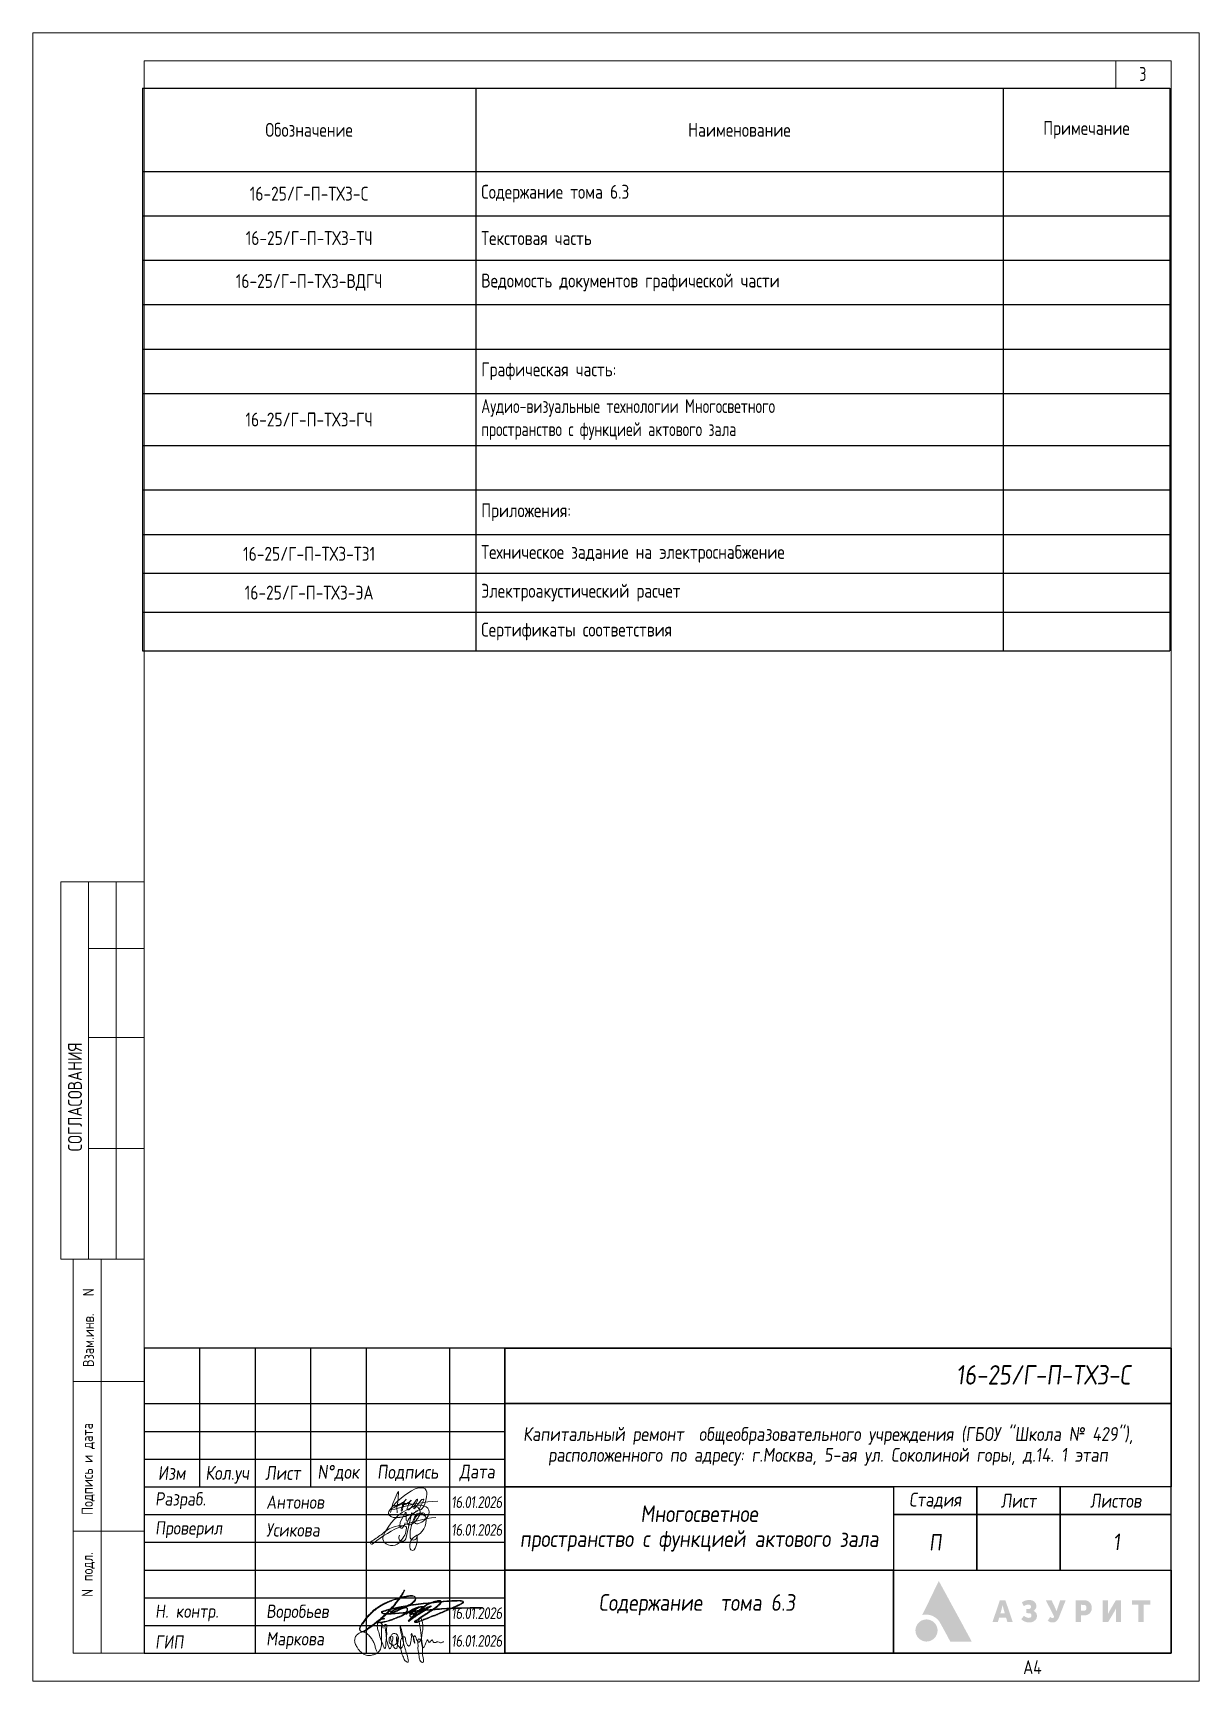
# Paper-space layout 'Содержание' of a CAD drawing. Header units: millimetres. Extents: x 0 to 210, y 0 to 297.
import ezdxf
from ezdxf.enums import TextEntityAlignment as Align

# ---------------------------------------------------------------- set-up
doc = ezdxf.new("R2010")
doc.units = ezdxf.units.MM
doc.layers.add('_STAMP', color=7, linetype='Continuous')
doc.layers.add('_TEXT', color=7, linetype='Continuous', lineweight=30, true_color=0x010101)
doc.layers.add('М. Роспись', color=21, linetype='Continuous', lineweight=13)
doc.layers.add('Подписи', color=5, linetype='Continuous', lineweight=9)
doc.styles.add('GOST 2.304', font='GOST.TTF')
doc.styles.add('ISOCUPER', font='isocpeur.ttf', dxfattribs={"width": 0.85, "oblique": 7})
doc.styles.get("Standard").update_dxf_attribs({"font": 'GOST.TTF', "height": 250})

# ---------------------------------------------------------------- blocks, each defined once
blk = doc.blocks.new('*T11')
at = {"color": 0, "linetype": 'ByBlock', "lineweight": -2, "transparency": 16777216}
for p, q in [((0, 0), (185, 0)), ((0, 0), (0, -101.4)), ((60, 0), (60, -101.4)), ((155, 0), (155, -101.4)), ((185, 0), (185, -101.4)), ((0, -15), (185, -15)), ((0, -23), (185, -23)), ((0, -31), (185, -31)), ((0, -39), (185, -39)), ((0, -47), (185, -47)), ((0, -55), (185, -55)), ((0, -64.4), (185, -64.4)), ((0, -72.4), (185, -72.4)), ((0, -80.4), (185, -80.4)), ((0, -87.4), (185, -87.4)), ((0, -94.4), (185, -94.4)), ((0, -101.4), (185, -101.4))]:
    blk.add_line(p, q, dxfattribs=at)
at = {"color": 0, "linetype": 'Continuous', "lineweight": 9, "transparency": 16777216, "char_height": 2.5, "style": 'GOST 2.304'}
for s, insert, width, attachment_point in [('Примечание', (170, -7.5), 27, 5), ('Обозначение', (30, -7.5), 57, 5), ('Наименование', (107.5, -7.5), 92, 5), ('{\\C256;16-25/Г-П-ТХ3-C}', (30, -19), 58, 5), ('Содержание тома 6.3', (61, -19), 93, 4), ('Текстовая часть', (61, -27), 93, 4), ('Графическая часть:', (61, -51), 93, 4), ('{\\W0.9;Аудио-визуальные технологии Многосветного\\~\\Pпространство\\~с\\~функцией\\~актового\\~зала\\~}', (61, -59.7), 93, 4), ('{\\C256;16-25/Г-П-ТХ3}-ТЗ1', (30, -83.9), 58, 5), ('{\\C256;16-25/Г-П-ТХ3}-ЭА', (30, -90.9), 58, 5)]:
    blk.add_mtext(s, dxfattribs=dict(at, insert=insert, width=width, attachment_point=attachment_point))
at = {"color": 0, "linetype": 'Continuous', "lineweight": 9, "transparency": 16777216, "char_height": 2.5}
for s, insert, width, attachment_point in [('{\\C256;16-25/Г-П-ТХ3-}ТЧ', (30, -27), 58, 5), ('{\\C256;16-25/Г-П-ТХ3-}ВДГЧ', (30, -35), 58, 5), ('Ведомость документов графической части', (61, -35), 93, 4), ('{\\C256;16-25/Г-П-ТХ3}-ГЧ', (30, -59.7), 58, 5), ('Приложения:', (61, -76.4), 93, 4), ('Техническое задание на электроснабжение', (61, -83.9), 93, 4), ('Электроакустический расчет', (61, -90.9), 93, 4), ('Сертификаты соответствия', (61, -97.9), 93, 4)]:
    blk.add_mtext(s, dxfattribs=dict(at, insert=insert, width=width, attachment_point=attachment_point))
blk = doc.blocks.new('*U22')
at = {"lineweight": 9}
for p, q in [((-15, 287), (-15, 292)), ((-5, 287), (-15, 287)), ((-205, 76), (-205, 144)), ((-205, 144), (-190, 144)), ((-200, 76), (-200, 144)), ((-195, 76), (-195, 144)), ((-200, 132), (-190, 132)), ((-200, 116), (-190, 116)), ((-200, 96), (-190, 96)), ((-205, 76), (-190, 76)), ((-202.75, 5), (-202.75, 76)), ((-197.75, 76), (-197.75, 5)), ((-190, 54), (-202.75, 54)), ((-190, 27), (-202.75, 27)), ((-202.75, 5), (-190, 5)), ((-55, 5), (-5, 5))]:
    blk.add_line(p, q, dxfattribs=at)
for points in [[(-210, 297), (0, 297), (0, 0), (-210, 0)], [(-190, 292), (-5, 292), (-5, 5), (-190, 5)]]:
    blk.add_lwpolyline(points, close=True, dxfattribs=at)
for s, height, p in [('СОГЛАСОВАНИЯ', 2.5, (-201.19, 95.46)), ('N', 2, (-199.02, 69.36)), ('Взам.инв.', 2, (-199.02, 56.6)), ('Подпись и дата', 2, (-199.21, 29.95)), ('подл.', 2, (-199.21, 17.98)), ('N ', 2, (-199.21, 15.19))]:
    blk.add_text(s, height=height, rotation=90, dxfattribs=at).set_placement(p)
at = {"lineweight": 9, "width": 0.9}
blk.add_attdef('Номер_листа', text='', height=2.5, dxfattribs=at).set_placement((-10.11, 289.61), align=Align.MIDDLE_CENTER)
at = {"lineweight": 9}
blk.add_attdef('ФОРМАТ', text='', height=2.5, dxfattribs=at).set_placement((-30, 2.5), align=Align.MIDDLE_CENTER)
blk = doc.blocks.new('Логотип Азурит')
at = {"layer": '_STAMP', "linetype": 'Continuous', "true_color": 0x2a3756}
h = blk.add_hatch(color=159, dxfattribs=at)
h.dxf.hatch_style = 1
h.paths.add_polyline_path([(-39.4, 8.5), (-40.02, 9.65), (-40.61, 10.74), (-41.14, 11.7), (-41.62, 12.59), (-41.79, 12.89), (-41.86, 13.01), (-41.91, 12.94), (-41.99, 12.78), (-42.39, 11.96), (-42.77, 11.18), (-43.09, 10.5), (-43.47, 9.72), (-44.18, 8.26), (-44.5, 7.6), (-44.73, 7.14), (-44.85, 6.9), (-44.7, 6.93), (-44.51, 6.95), (-44.27, 6.97), (-44.09, 6.97), (-43.91, 6.96), (-43.74, 6.94), (-43.56, 6.91), (-43.39, 6.87), (-43.22, 6.81), (-43.05, 6.75), (-42.89, 6.68), (-42.73, 6.59), (-42.58, 6.5), (-42.43, 6.4), (-42.29, 6.29), (-42.15, 6.17), (-42.03, 6.04), (-41.91, 5.91), (-41.79, 5.77), (-41.72, 5.65), (-41.63, 5.5), (-41.3, 4.9), (-41.02, 4.39), (-40.57, 3.56), (-40.05, 2.59), (-39.78, 2.11), (-37.86, 2.11), (-36.5, 2.11), (-35.94, 2.12), (-36.48, 3.13), (-36.82, 3.75), (-37.16, 4.37), (-37.67, 5.33), (-38.2, 6.3), (-38.54, 6.93), (-38.87, 7.53)])
h = blk.add_hatch(color=159, dxfattribs=at)
h.dxf.hatch_style = 1
h.paths.add_polyline_path([(-29.3, 7.88), (-29.63, 8.84), (-29.86, 9.53), (-30.37, 9.54), (-30.87, 9.54), (-30.93, 9.38), (-31.26, 8.4), (-31.64, 7.27), (-31.97, 6.31), (-32.19, 5.64), (-32.05, 5.63), (-31.71, 5.62), (-31.23, 5.62), (-31.11, 6.03), (-30.99, 6.44), (-30.37, 6.44), (-29.75, 6.44), (-29.63, 6.03), (-29.52, 5.62), (-29.03, 5.62), (-28.54, 5.62), (-28.6, 5.8), (-28.93, 6.79)])
h.paths.add_polyline_path([(-30.77, 7.21), (-30.74, 7.31), (-30.56, 7.93), (-30.43, 8.43), (-30.39, 8.59), (-30.37, 8.65), (-30.35, 8.64), (-30.31, 8.45), (-30.22, 8.08), (-30.11, 7.66), (-30.01, 7.33), (-29.97, 7.21), (-30.37, 7.21)], flags=16)
h = blk.add_hatch(color=159, dxfattribs=at)
h.dxf.hatch_style = 1
h.paths.add_polyline_path([(-24.39, 7.35), (-24.47, 7.43), (-24.56, 7.5), (-24.66, 7.56), (-24.81, 7.65), (-24.74, 7.69), (-24.65, 7.75), (-24.55, 7.86), (-24.45, 7.97), (-24.38, 8.09), (-24.35, 8.18), (-24.32, 8.25), (-24.31, 8.34), (-24.3, 8.45), (-24.3, 8.65), (-24.31, 8.73), (-24.34, 8.82), (-24.41, 8.99), (-24.51, 9.14), (-24.63, 9.28), (-24.78, 9.39), (-24.95, 9.48), (-25.13, 9.55), (-25.34, 9.59), (-25.56, 9.6), (-25.74, 9.6), (-25.91, 9.58), (-26.08, 9.55), (-26.23, 9.51), (-26.39, 9.46), (-26.53, 9.39), (-26.67, 9.32), (-26.8, 9.23), (-26.9, 9.15), (-26.81, 8.98), (-26.64, 8.66), (-26.54, 8.5), (-26.51, 8.5), (-26.46, 8.54), (-26.35, 8.61), (-26.21, 8.67), (-26.07, 8.73), (-25.93, 8.77), (-25.82, 8.79), (-25.72, 8.79), (-25.62, 8.79), (-25.53, 8.76), (-25.46, 8.73), (-25.39, 8.68), (-25.34, 8.62), (-25.3, 8.55), (-25.26, 8.45), (-25.26, 8.36), (-25.27, 8.27), (-25.32, 8.18), (-25.36, 8.13), (-25.39, 8.08), (-25.44, 8.05), (-25.49, 8.02), (-25.63, 7.99), (-25.84, 7.98), (-26.1, 7.97), (-26.1, 7.6), (-26.1, 7.24), (-25.78, 7.23), (-25.54, 7.21), (-25.45, 7.2), (-25.38, 7.18), (-25.33, 7.15), (-25.28, 7.12), (-25.25, 7.08), (-25.21, 7.02), (-25.19, 6.96), (-25.17, 6.9), (-25.17, 6.76), (-25.18, 6.7), (-25.2, 6.64), (-25.23, 6.58), (-25.26, 6.53), (-25.31, 6.49), (-25.37, 6.45), (-25.44, 6.43), (-25.52, 6.41), (-25.69, 6.39), (-25.78, 6.39), (-25.87, 6.41), (-26, 6.45), (-26.16, 6.51), (-26.3, 6.6), (-26.43, 6.69), (-26.53, 6.76), (-26.77, 6.45), (-26.93, 6.26), (-26.97, 6.2), (-26.98, 6.15), (-26.97, 6.11), (-26.94, 6.07), (-26.82, 5.97), (-26.62, 5.84), (-26.41, 5.73), (-26.19, 5.65), (-25.97, 5.59), (-25.78, 5.57), (-25.53, 5.57), (-25.3, 5.58), (-25.12, 5.61), (-24.99, 5.65), (-24.87, 5.71), (-24.75, 5.78), (-24.64, 5.85), (-24.54, 5.94), (-24.45, 6.03), (-24.37, 6.13), (-24.31, 6.23), (-24.25, 6.37), (-24.21, 6.51), (-24.2, 6.66), (-24.2, 6.82), (-24.21, 6.94), (-24.24, 7.06), (-24.28, 7.16), (-24.33, 7.26)])
h = blk.add_hatch(color=159, dxfattribs=at)
h.dxf.hatch_style = 1
h.paths.add_polyline_path([(-19.61, 8.04), (-19.36, 8.68), (-19.14, 9.22), (-19.03, 9.53), (-19.17, 9.54), (-19.52, 9.54), (-20.02, 9.54), (-20.05, 9.44), (-20.31, 8.65), (-20.59, 7.81), (-20.63, 7.68), (-20.66, 7.62), (-20.67, 7.61), (-20.7, 7.67), (-20.82, 7.97), (-21.01, 8.4), (-21.34, 9.1), (-21.54, 9.54), (-22.06, 9.54), (-22.58, 9.54), (-22.4, 9.17), (-21.88, 8.17), (-21.32, 7.06), (-21.11, 6.63), (-21.09, 6.56), (-21.1, 6.52), (-21.15, 6.45), (-21.21, 6.41), (-21.28, 6.38), (-21.37, 6.37), (-21.45, 6.37), (-21.55, 6.39), (-21.64, 6.43), (-21.74, 6.49), (-21.82, 6.53), (-21.86, 6.49), (-21.92, 6.39), (-22.11, 6.05), (-22.23, 5.85), (-22.18, 5.81), (-22.08, 5.75), (-21.95, 5.69), (-21.81, 5.63), (-21.69, 5.59), (-21.51, 5.57), (-21.31, 5.57), (-21.12, 5.59), (-20.97, 5.62), (-20.88, 5.66), (-20.79, 5.71), (-20.71, 5.77), (-20.63, 5.84), (-20.56, 5.93), (-20.48, 6.02), (-20.35, 6.23), (-20.28, 6.35), (-20.21, 6.51), (-19.92, 7.25)])
h = blk.add_hatch(color=159, dxfattribs=at)
h.dxf.hatch_style = 1
h.paths.add_polyline_path([(-14.46, 7.53), (-14.41, 7.64), (-14.37, 7.74), (-14.33, 7.96), (-14.31, 8.19), (-14.32, 8.41), (-14.37, 8.63), (-14.45, 8.83), (-14.5, 8.93), (-14.55, 9.02), (-14.62, 9.1), (-14.69, 9.18), (-14.81, 9.29), (-14.92, 9.37), (-15.06, 9.43), (-15.21, 9.49), (-15.33, 9.52), (-15.49, 9.53), (-16.3, 9.54), (-17.21, 9.54), (-17.21, 7.58), (-17.21, 5.62), (-16.73, 5.62), (-16.25, 5.62), (-16.25, 6.23), (-16.25, 6.83), (-15.87, 6.83), (-15.58, 6.84), (-15.35, 6.86), (-15.17, 6.91), (-14.99, 6.98), (-14.83, 7.08), (-14.69, 7.2), (-14.56, 7.36)])
h.paths.add_polyline_path([(-15.6, 7.68), (-15.67, 7.66), (-15.95, 7.66), (-16.25, 7.66), (-16.25, 8.2), (-16.25, 8.74), (-15.93, 8.73), (-15.64, 8.72), (-15.57, 8.7), (-15.51, 8.67), (-15.42, 8.6), (-15.35, 8.51), (-15.32, 8.45), (-15.3, 8.39), (-15.29, 8.19), (-15.29, 8.07), (-15.3, 8), (-15.32, 7.94), (-15.35, 7.88), (-15.39, 7.82), (-15.43, 7.78), (-15.53, 7.71)], flags=16)
h = blk.add_hatch(color=159, dxfattribs=at)
h.dxf.hatch_style = 1
h.paths.add_polyline_path([(-10.09, 7.82), (-9.98, 8.03), (-9.94, 8.12), (-9.95, 7.93), (-9.96, 7.49), (-9.97, 6.69), (-9.97, 5.62), (-9.5, 5.62), (-9.04, 5.62), (-9.04, 7.58), (-9.04, 9.54), (-9.51, 9.54), (-9.99, 9.54), (-10.36, 8.91), (-10.84, 8.1), (-11.03, 7.78), (-11.26, 7.34), (-11.37, 7.13), (-11.42, 7.05), (-11.41, 7.31), (-11.39, 7.78), (-11.39, 8.55), (-11.39, 9.54), (-11.86, 9.54), (-12.34, 9.54), (-12.34, 7.58), (-12.34, 5.62), (-11.86, 5.62), (-11.37, 5.62), (-11.18, 5.95), (-10.61, 6.89), (-10.31, 7.42)])
h = blk.add_hatch(color=159, dxfattribs=at)
h.dxf.hatch_style = 1
h.paths.add_polyline_path([(-3.74, 9.14), (-3.74, 9.54), (-5.42, 9.54), (-7.09, 9.54), (-7.09, 9.14), (-7.09, 8.74), (-6.5, 8.74), (-5.9, 8.74), (-5.9, 7.18), (-5.9, 5.62), (-5.43, 5.62), (-4.95, 5.62), (-4.95, 7.18), (-4.95, 8.74), (-4.35, 8.74), (-3.74, 8.74)])
at = {"layer": '_STAMP', "linetype": 'Continuous', "true_color": 0x1447b7}
h = blk.add_hatch(color=162, dxfattribs=at)
h.dxf.hatch_style = 1
h.paths.add_polyline_path([(-42.09, 4.22), (-42.11, 4.4), (-42.15, 4.58), (-42.2, 4.76), (-42.27, 4.93), (-42.35, 5.1), (-42.45, 5.26), (-42.57, 5.41), (-42.7, 5.55), (-42.8, 5.64), (-42.91, 5.72), (-43.14, 5.86), (-43.38, 5.97), (-43.63, 6.05), (-43.89, 6.09), (-44.15, 6.1), (-44.42, 6.07), (-44.55, 6.04), (-44.68, 6.01), (-44.87, 5.94), (-45.05, 5.85), (-45.22, 5.74), (-45.37, 5.62), (-45.51, 5.49), (-45.63, 5.35), (-45.75, 5.19), (-45.84, 5.03), (-45.92, 4.85), (-45.98, 4.67), (-46.03, 4.49), (-46.06, 4.29), (-46.07, 4.1), (-46.05, 3.9), (-46.02, 3.7), (-45.97, 3.51), (-45.92, 3.37), (-45.87, 3.24), (-45.8, 3.11), (-45.72, 2.99), (-45.64, 2.88), (-45.54, 2.77), (-45.44, 2.67), (-45.33, 2.57), (-45.22, 2.49), (-45.1, 2.41), (-44.98, 2.34), (-44.85, 2.28), (-44.72, 2.22), (-44.58, 2.18), (-44.44, 2.15), (-44.3, 2.13), (-44.05, 2.12), (-43.8, 2.14), (-43.57, 2.19), (-43.34, 2.26), (-43.12, 2.37), (-42.92, 2.5), (-42.73, 2.65), (-42.56, 2.83), (-42.44, 2.99), (-42.34, 3.15), (-42.26, 3.32), (-42.19, 3.49), (-42.14, 3.67), (-42.11, 3.85), (-42.09, 4.03)])
blk = doc.blocks.new('Воробьев')
at = {"color": 0, "lineweight": 9}
for points in [[(9, 6.23), (8.81, 5.8), (8.47, 5.27), (8.06, 4.65), (7.64, 4.14), (7.22, 3.56), (6.72, 3.01), (6.11, 2.31), (5.34, 1.61), (4.69, 1), (3.94, 0.4), (3.23, -0.16), (2.53, -0.65), (1.89, -1.09), (1.34, -1.28), (1.02, -1.07), (0.94, -0.69), (1.15, -0.19), (1.44, 0.22), (1.96, 0.94), (2.46, 1.52), (2.89, 1.97), (3.29, 2.38), (3.79, 2.78), (4.4, 3.2), (5.19, 3.67), (5.98, 4.05), (6.55, 4.3), (7.29, 4.56), (7.91, 4.74), (8.67, 4.94), (9.55, 5.11), (10.18, 5.19), (10.76, 5.1), (10.97, 4.89), (10.94, 4.46), (10.66, 4.11), (10.33, 3.82), (9.6, 3.39), (8.89, 3.03), (8.22, 2.76), (7.46, 2.41), (6.88, 2.19), (6.5, 2.15), (6.49, 2.23), (6.75, 2.44), (7.37, 2.71), (8.05, 2.96), (8.6, 3.07), (9.07, 3.1), (9.42, 3.03), (9.52, 2.83), (9.47, 2.44), (9.3, 2.18), (8.99, 1.9), (8.61, 1.65), (8.09, 1.43), (7.11, 1.04), (6.25, 0.73), (5.34, 0.49), (4.81, 0.42), (4.32, 0.49), (4.32, 0.67), (4.44, 0.76), (4.61, 0.86), (5.42, 1.09)], [(9.07, 6.13), (8.88, 5.69), (8.54, 5.16), (8.13, 4.55), (7.71, 4.04), (7.29, 3.45), (6.79, 2.9), (6.18, 2.21), (5.41, 1.5), (4.76, 0.9), (4, 0.29), (3.3, -0.27), (2.6, -0.76), (1.96, -1.19), (1.41, -1.38), (1.09, -1.18), (1.01, -0.79), (1.22, -0.29), (1.51, 0.12), (2.03, 0.83), (2.53, 1.42), (2.96, 1.86), (3.36, 2.27), (3.86, 2.67), (4.47, 3.1), (5.26, 3.56), (6.05, 3.95), (6.62, 4.2), (7.36, 4.46), (7.98, 4.63), (8.74, 4.84), (9.62, 5), (10.25, 5.09), (10.83, 5), (11.04, 4.78), (11.01, 4.35), (10.73, 4), (10.4, 3.71), (9.67, 3.29), (8.96, 2.92), (8.29, 2.65), (7.53, 2.31), (6.95, 2.09), (6.57, 2.04), (6.56, 2.12), (6.82, 2.34), (7.44, 2.61), (8.12, 2.86), (8.67, 2.96), (9.14, 3), (9.49, 2.92), (9.59, 2.73), (9.54, 2.34), (9.37, 2.08), (9.06, 1.8), (8.68, 1.55), (8.16, 1.32), (7.18, 0.93), (6.32, 0.63), (5.41, 0.38), (4.88, 0.32), (4.39, 0.39), (4.39, 0.56), (4.51, 0.66), (4.68, 0.76), (5.49, 0.98)]]:
    blk.add_spline(points, degree=3, dxfattribs=at)
for points in [[(23.09, 3.04), (19.6, 2.99), (16.88, 2.95), (15.26, 2.8), (13.68, 2.68), (11.9, 2.53), (10.74, 2.41), (9.29, 2.14), (7.52, 2.04), (6.46, 1.95), (5.89, 1.94), (5.28, 1.96), (4.94, 2.06), (4.85, 2.22), (4.95, 2.31), (5.22, 2.4), (5.81, 2.6), (6.31, 2.74), (6.95, 2.9), (7.74, 3.05), (9.12, 3.32), (11.12, 3.63), (12.77, 3.84), (14.84, 4.04), (16.43, 4.21), (17.58, 4.27), (18.78, 4.34), (19.26, 4.28), (19.55, 4.19), (19.63, 4.04), (19.5, 3.92), (19.23, 3.75), (18.51, 3.41), (17.75, 3.07), (16.46, 2.49), (15.49, 2.1), (14.61, 1.73), (13.82, 1.42), (13.18, 1.2), (12.55, 0.9), (11.86, 0.65), (11.27, 0.44), (10.95, 0.4), (10.83, 0.43), (10.84, 0.49), (10.93, 0.59), (11.35, 0.85), (11.85, 1.24), (12.69, 1.78), (13.15, 2.09), (13.75, 2.47), (14.58, 3.04), (15.03, 3.38), (15.41, 3.75), (15.63, 4.03), (15.6, 4.2), (15.48, 4.27), (15.14, 4.32), (14.86, 4.24), (14.51, 4.16), (14.21, 4.04), (13.45, 3.79), (13.02, 3.58), (12.51, 3.22), (11.86, 2.75), (11.26, 2.22), (10.74, 1.69), (10.22, 1.14), (9.48, 0.44), (9.91, 0.77), (10.4, 1.13), (10.94, 1.5), (11.68, 1.99), (13.09, 2.87), (13.46, 3.15), (13.93, 3.43), (13.64, 3.3), (13.14, 3.07), (12.58, 2.83), (12.04, 2.58), (10.84, 2.06), (10.51, 1.91), (10.03, 1.87), (9.83, 2.07), (10.16, 2.37), (10.72, 2.68), (11.51, 3.12), (11.91, 3.2), (12.37, 3.24), (12.59, 3.05), (12.34, 2.77), (11.77, 2.09), (11.32, 1.81), (10.87, 1.54), (10.48, 1.35), (10.03, 1.33), (9.92, 1.56), (10.05, 1.81), (10.29, 2.09), (10.63, 2.48), (11.01, 2.79), (11.56, 3.15), (11.75, 3.24), (11, 2.99), (10.23, 2.6), (9.88, 2.39), (9.2, 1.91)], [(23.16, 2.93), (19.67, 2.89), (16.95, 2.84), (15.33, 2.7), (13.75, 2.58), (11.97, 2.43), (10.81, 2.31), (9.36, 2.04), (7.59, 1.93), (6.53, 1.85), (5.96, 1.84), (5.35, 1.86), (5.01, 1.96), (4.92, 2.11), (5.02, 2.2), (5.29, 2.3), (5.88, 2.5), (6.38, 2.64), (7.02, 2.8), (7.81, 2.95), (9.19, 3.22), (11.19, 3.52), (12.84, 3.73), (14.91, 3.94), (16.5, 4.11), (17.65, 4.16), (18.85, 4.23), (19.33, 4.18), (19.62, 4.08), (19.7, 3.94), (19.57, 3.82), (19.3, 3.65), (18.58, 3.3), (17.82, 2.97), (16.53, 2.39), (15.56, 1.99), (14.68, 1.63), (13.89, 1.32), (13.25, 1.09), (12.62, 0.79), (11.93, 0.54), (11.34, 0.33), (11.02, 0.3), (10.9, 0.32), (10.91, 0.39), (11, 0.48), (11.42, 0.75), (11.92, 1.13), (12.75, 1.68), (13.22, 1.98), (13.82, 2.37), (14.65, 2.93), (15.1, 3.28), (15.48, 3.65), (15.7, 3.93), (15.67, 4.1), (15.55, 4.17), (15.21, 4.22), (14.93, 4.14), (14.58, 4.06), (14.28, 3.93), (13.52, 3.68), (13.09, 3.47), (12.58, 3.12), (11.93, 2.65), (11.33, 2.11), (10.81, 1.58), (10.29, 1.03), (9.55, 0.33), (9.98, 0.66), (10.47, 1.03), (11.01, 1.4), (11.75, 1.89), (13.16, 2.77), (13.53, 3.04), (14, 3.32), (13.71, 3.19), (13.21, 2.96), (12.65, 2.73), (12.11, 2.48), (10.91, 1.95), (10.58, 1.8), (10.1, 1.76), (9.9, 1.96), (10.23, 2.26), (10.79, 2.58), (11.58, 3.02), (11.98, 3.1), (12.44, 3.13), (12.66, 2.95), (12.41, 2.67), (11.84, 1.99), (11.39, 1.7), (10.94, 1.43), (10.55, 1.24), (10.1, 1.23), (9.99, 1.46), (10.12, 1.71), (10.36, 1.99), (10.7, 2.37), (11.08, 2.68), (11.63, 3.05), (11.82, 3.14), (11.07, 2.89), (10.3, 2.49), (9.95, 2.28), (9.27, 1.8)]]:
    blk.add_open_spline(points, degree=3, dxfattribs=at)
blk = doc.blocks.new('Маркова')
at = {"layer": 'Подписи'}
for points in [[(44384.96, 26840.5), (44384.84, 26841), (44384.62, 26841.2), (44384.35, 26841.2), (44384.24, 26840.96), (44384.24, 26840.55), (44384.41, 26840.01), (44384.62, 26839.21), (44384.92, 26838.49), (44385.18, 26837.92), (44385.36, 26839.06), (44385.43, 26839.91), (44385.43, 26840.64), (44385.43, 26840.89), (44385.19, 26840.95), (44385.19, 26840.77), (44385.34, 26839.78), (44385.66, 26838.18), (44385.84, 26837.88), (44386.06, 26838.38), (44386.19, 26839.11), (44386.19, 26839.42), (44385.86, 26839.42), (44385.74, 26839.02), (44385.85, 26838.57), (44386.16, 26838.35), (44386.41, 26838.02), (44386.59, 26837.89), (44386.84, 26838.65), (44386.91, 26839.29), (44386.72, 26839.71), (44386.37, 26839.83), (44386.03, 26839.65), (44385.9, 26839.34), (44386.01, 26838.87), (44386.13, 26838.49), (44386.23, 26838.35), (44386.53, 26838.44), (44386.8, 26838.81), (44386.69, 26839.42), (44386.69, 26838.93), (44386.91, 26838.2), (44387.08, 26838.02), (44387.16, 26837.94), (44387.37, 26838.08), (44387.53, 26839.05), (44387.42, 26839.79), (44387.17, 26840.7), (44387.77, 26837.87), (44387.91, 26837.45), (44388.05, 26836.95), (44388.14, 26836.54), (44388.14, 26836.2), (44387.88, 26836.28), (44387.54, 26836.8), (44387.3, 26837.47), (44387.19, 26838.24), (44387.19, 26838.85), (44387.56, 26839.4), (44387.69, 26839.4), (44387.84, 26838.89), (44387.99, 26838.52), (44388.2, 26838.24), (44388.31, 26838.24), (44388.45, 26838.62), (44388.56, 26839.33), (44388.56, 26839.82), (44388.99, 26838.58), (44388.84, 26839.38), (44388.96, 26839.55), (44389.15, 26839.24), (44389.31, 26838.93), (44389.48, 26838.73), (44389.74, 26839.03), (44389.9, 26839.65), (44390, 26840.29), (44389.86, 26841.59), (44389.69, 26841.82), (44389.56, 26841.68), (44389.56, 26841.3), (44389.7, 26840.31), (44389.89, 26838.82), (44389.99, 26837.79), (44389.99, 26837.09), (44389.99, 26836.15), (44389.72, 26836.32), (44389.53, 26836.9), (44389.4, 26837.91), (44389.4, 26838.5), (44389.48, 26839.15), (44389.86, 26838.76), (44389.86, 26838.62), (44390.05, 26838.01), (44390.31, 26838.39), (44390.66, 26839.02), (44390.82, 26838.67), (44391.19, 26839.01), (44391.41, 26838.69), (44391.93, 26838.78), (44392.24, 26838.65), (44392.64, 26838.79)], [(44384.16, 26837.52), (44384.02, 26837.95), (44383.86, 26838.46), (44383.67, 26838.92), (44383.36, 26839.36), (44382.92, 26839.82), (44382.37, 26840.02), (44381.91, 26839.87), (44381.53, 26839.53), (44381.38, 26839.14), (44381.38, 26838.69), (44381.61, 26838.16), (44381.82, 26837.83), (44382.25, 26837.39), (44382.84, 26837.07), (44383.53, 26837.07), (44383.96, 26837.22), (44384.63, 26837.82), (44384.75, 26838.6), (44384.75, 26839.25), (44384.75, 26840.2), (44384.75, 26840.92)]]:
    blk.add_spline(points, degree=3, dxfattribs=at)
blk = doc.blocks.new('Антонов')
at = {"color": 5, "lineweight": 13}
for points in [[(0.27, 1.09), (0.97, 1.86), (1.9, 2.63), (2.75, 3.17), (3.21, 3.4), (3.62, 3.53), (4.02, 3.56), (4.31, 3.51), (4.49, 3.41), (4.62, 3.21), (4.68, 2.99), (4.68, 2.7), (4.66, 2.44), (4.61, 2.14), (4.54, 1.81), (4.46, 1.5), (4.37, 1.29), (4.25, 1.09), (4.1, 0.9), (3.96, 0.79), (3.82, 0.73), (3.76, 0.76), (3.74, 0.82), (3.75, 0.88), (3.8, 1), (3.99, 1.36), (4.21, 1.75), (4.31, 2), (4.27, 2.06), (4.22, 2.09), (4.15, 2.08), (4.08, 2.05), (4.01, 2), (3.96, 1.96), (3.35, 1.16), (3.17, 0.96), (3.06, 0.89), (3.04, 0.95), (3.06, 1.02), (3.18, 1.28), (3.38, 1.69), (3.5, 1.95), (3.53, 2.06), (3.53, 2.1), (3.49, 2.1), (3.46, 2.09), (3.4, 2.05), (3.37, 2.02), (3.36, 1.99), (3.34, 1.96), (3.32, 1.92), (3.3, 1.9), (3.29, 1.88), (3.02, 1.49), (2.86, 1.24), (2.72, 1.03), (2.55, 0.86), (2.41, 0.75), (2.33, 0.73), (2.27, 0.73), (2.25, 0.75), (2.23, 0.79), (2.21, 0.83), (2.21, 0.87), (2.2, 0.91), (2.2, 0.95), (2.21, 0.98), (2.23, 1.03), (2.25, 1.06), (2.28, 1.15), (2.3, 1.21), (2.36, 1.42), (2.42, 1.55), (2.48, 1.64), (2.55, 1.73), (2.59, 1.8), (2.64, 1.85), (2.67, 1.9), (2.71, 1.95), (2.71, 1.98), (2.65, 1.93), (2.62, 1.88), (2.55, 1.8), (2.49, 1.75), (2.4, 1.7), (2.33, 1.66), (2.28, 1.62), (2.22, 1.57), (2.18, 1.54), (2.13, 1.52), (2.1, 1.5), (2.06, 1.48), (2.02, 1.47), (1.97, 1.46), (1.91, 1.44), (1.87, 1.43), (1.85, 1.44), (1.82, 1.45), (1.8, 1.46), (1.77, 1.45), (1.75, 1.37), (1.75, 1.29), (1.72, 1.23), (1.69, 1.16), (1.67, 1.1), (1.66, 1.06), (1.65, 0.95), (1.63, 0.87), (1.61, 0.81), (1.61, 0.76), (1.58, 0.67), (1.55, 0.61), (1.49, 0.58), (1.47, 0.6), (1.46, 0.66), (1.45, 0.69), (1.45, 0.76), (1.47, 0.82), (1.47, 0.87), (1.49, 0.92), (1.52, 0.99), (1.56, 1.07), (1.58, 1.12), (1.58, 1.17), (1.6, 1.22), (1.61, 1.25), (1.62, 1.29), (1.63, 1.35), (1.65, 1.4), (1.7, 1.51), (1.71, 1.55), (1.73, 1.59), (1.76, 1.63), (1.79, 1.67), (1.83, 1.72), (1.85, 1.77), (1.89, 1.83), (1.92, 1.87), (1.97, 1.93), (2.01, 1.98), (2.03, 2.02), (2.06, 2.09), (2.04, 2.04), (1.99, 1.97), (1.91, 1.88), (1.84, 1.8), (1.74, 1.73), (1.6, 1.66), (1.5, 1.59), (1.4, 1.55), (1.18, 1.46), (1.12, 1.43), (1.05, 1.39), (0.99, 1.35), (0.89, 1.33), (0.84, 1.32), (0.77, 1.3), (0.72, 1.29), (0.64, 1.27), (0.5, 1.26), (0.44, 1.25), (0.34, 1.17), (0.13, 0.91), (0.07, 0.83), (0.04, 0.79), (0, 0.74), (-0.04, 0.67), (-0.06, 0.61), (-0.08, 0.58), (-0.11, 0.52), (-0.12, 0.5), (-0.15, 0.4), (-0.16, 0.35), (-0.15, 0.28), (-0.13, 0.23), (-0.12, 0.17), (-0.11, 0.13), (-0.03, 0.03), (0.03, -0.03), (0.07, -0.06), (0.14, -0.09), (0.22, -0.13), (0.27, -0.15), (0.36, -0.2), (0.44, -0.23), (0.55, -0.24), (0.63, -0.23), (0.71, -0.24), (0.76, -0.24), (0.84, -0.24), (0.9, -0.25), (0.97, -0.24), (1.01, -0.24), (1.09, -0.23), (1.15, -0.23), (1.23, -0.22), (1.29, -0.2), (1.36, -0.19), (1.42, -0.17), (1.5, -0.16), (1.75, -0.11), (1.9, -0.1), (2, -0.08), (2.05, -0.06), (2.12, -0.03), (2.18, -0.01), (2.26, 0.01), (2.33, 0.04), (2.45, 0.08), (2.52, 0.11), (2.58, 0.14), (2.63, 0.17), (2.72, 0.21), (2.79, 0.25), (2.84, 0.25), (3.02, 0.34), (3.1, 0.38), (3.15, 0.4), (3.25, 0.47), (3.27, 0.51), (3.35, 0.56), (3.44, 0.62), (3.61, 0.69), (3.61, 0.67), (3.52, 0.62), (3.45, 0.56), (3.31, 0.49), (3.19, 0.42), (3.13, 0.37), (2.98, 0.25), (2.94, 0.21), (2.88, 0.15), (2.84, 0.09), (2.82, 0.07), (2.76, 0.03), (2.72, -0.01), (2.58, -0.18), (2.52, -0.25), (2.45, -0.34), (2.38, -0.44), (2.29, -0.6), (2.23, -0.71), (2.21, -0.82), (2.19, -0.91), (2.2, -0.99), (2.22, -1.03), (2.26, -1.07), (2.31, -1.12), (2.41, -1.18), (2.48, -1.17), (2.59, -1.15), (2.77, -1.09), (2.86, -1.01), (2.96, -0.95), (3.16, -0.77), (3.34, -0.59), (3.49, -0.4), (3.59, -0.27), (3.66, -0.15), (3.73, -0.03), (3.83, 0.19), (3.85, 0.31), (3.85, 0.42), (3.86, 0.47), (3.86, 0.53), (3.85, 0.62), (3.78, 0.75), (3.74, 0.84), (3.66, 0.93), (3.6, 1.03), (3.54, 1.07), (3.46, 1.11), (3.41, 1.15), (3.19, 1.3), (3.09, 1.34), (3.01, 1.38), (2.96, 1.41), (2.89, 1.46), (2.79, 1.47), (2.64, 1.51), (2.52, 1.53), (2.42, 1.54), (2.34, 1.56), (2.24, 1.57), (2.22, 1.57)], [(0.08, 0.39), (0.21, 0.87), (0.4, 1.54), (0.68, 2.21), (0.94, 2.84), (1.09, 3.08), (1.12, 2.85), (1.06, 2.31), (1, 1.74), (0.89, 1.03), (0.95, 0.38)], [(0.21, 0.87), (0.27, 0.79), (0.64, 0.85), (1.65, 1.15), (3.16, 1.5), (4.83, 1.75), (6.09, 1.85)], [(0.23, 0.86), (0.32, 0.93), (0.39, 0.96), (0.47, 1.01), (0.54, 1.06), (0.77, 1.19), (0.88, 1.23), (0.93, 1.25), (0.98, 1.27), (1.03, 1.28), (1.12, 1.32), (1.17, 1.34), (1.24, 1.37), (1.29, 1.39), (1.33, 1.41), (1.46, 1.45), (1.53, 1.48), (1.59, 1.5), (1.66, 1.52), (1.71, 1.53), (1.77, 1.54), (1.8, 1.55), (1.88, 1.56), (1.94, 1.56), (2.01, 1.56), (2.07, 1.57), (2.13, 1.57), (2.18, 1.57), (2.24, 1.57)]]:
    blk.add_lwpolyline(points, dxfattribs=at)
blk = doc.blocks.new('УС')
at = {"layer": 'М. Роспись', "color": 5}
for points in [[(-2.33, 2.69), (-1.51, 4.22)], [(-0.28, 4.3), (-1.38, -0.41)], [(-2.03, 1.52), (-1.76, 1.89), (-1.52, 2.48)]]:
    blk.add_lwpolyline(points, dxfattribs=at)
for centre, radius, start, end in [((6.34, -18.08), 21.66, 96.2156, 128.8028), ((3.25, -3.41), 9.36, 112.7495, 158.3385), ((-1.41, 4.19), 0.113, 342.8824, 164.9698), ((5.41, 3.54), 6.74, 174.7425, 184.9711), ((-17.44, 11.39), 18.57, 332.6677, 337.5594), ((6.66, 0.09), 7.29, 148.0597, 181.4547), ((1.04, 2.98), 2.65, 61.8496, 122.2017), ((1.9, 2.43), 1.84, 99.3081, 169.9492), ((0.8, 3.74), 0.388, 121.5982, 148.0597), ((1.09, 3.27), 0.945, 24.021, 121.5982), ((-0.6, 2.83), 2.88, 296.655, 24.2727), ((0.11, 5.12), 2.87, 286.1432, 337.1807), ((1.67, 3.86), 0.388, 22.4754, 99.3081), ((1.8, 4.41), 1.04, 337.1807, 61.8496), ((11.51, -26.77), 32.14, 122.5906, 126.6304), ((-6.01, 0.63), 0.388, 302.5906, 316.4801), ((-2.04, -3.13), 5.08, 85.1977, 136.4801), ((-4.49, -0.33), 1.04, 158.3385, 221.5714), ((-2.01, -0.2), 0.662, 137.1194, 340.7009), ((-3.5, 1.96), 1.04, 353.1027, 358.6042), ((-2.16, 1.8), 0.311, 173.1027, 294.484), ((0.15, 1.87), 2.61, 161.6807, 178.6042), ((-4.76, 1.71), 3.5, 314.2872, 356.9477), ((-1.65, 1.54), 0.388, 356.9477, 85.1977), ((-1.11, 2.96), 0.192, 180, 330.374), ((1.39, -1.69), 2.07, 114.0761, 194.4114), ((0, 0), 0.637, 188.5453, 19.6559), ((0.62, 2.82), 0.539, 187.3501, 302.1302), ((-3.19, -0.42), 3.85, 328.9692, 9.4821), ((0.23, 1.18), 1.04, 287.7159, 296.655), ((-7.51, -1.15), 0.232, 131.9246, 325.9965), ((-6.99, -1.5), 0.388, 128.8028, 145.9965), ((-3.88, 0.21), 1.86, 221.5714, 327.0747), ((-0.19, -2.04), 0.464, 201.7166, 308.5411)]:
    blk.add_arc(centre, radius, start, end, dxfattribs=at)

psp = doc.layouts.new('Содержание')

# ---------------------------------------------------------------- linework, layer by layer
at = {"layer": '_STAMP'}
for p, q in [((30.05, 60.08), (30.05, 35.08)), ((40.05, 60.08), (40.05, 5.08)), ((50.05, 60.08), (50.05, 35.08)), ((60.05, 60.08), (60.05, 5.08)), ((75.05, 60.08), (75.05, 5.08)), ((85.05, 60.08), (85.05, 5.08)), ((20.05, 50.08), (85.05, 50.08)), ((20.05, 45.08), (85.05, 45.08)), ((20.05, 40.08), (85.05, 40.08)), ((20.05, 35.08), (85.05, 35.08)), ((20.05, 30.08), (85.05, 30.08)), ((20.05, 25.08), (85.05, 25.08)), ((20.05, 20.08), (85.05, 20.08)), ((20.05, 15.08), (85.05, 15.08)), ((20.05, 10.08), (85.05, 10.08))]:
    psp.add_line(p, q, dxfattribs=at)
for points in [[(20.05, 5.08), (205.05, 5.08), (205.05, 60.08), (20.05, 60.08)], [(85.05, 60.08), (205.05, 60.08), (205.05, 50.08), (85.05, 50.08)], [(85.05, 50.08), (205.05, 50.08), (205.05, 35.08), (85.05, 35.08)], [(85.05, 35.08), (155.05, 35.08), (155.05, 20.08), (85.05, 20.08)], [(155.05, 30.08), (170.05, 30.08), (170.05, 35.08), (155.05, 35.08)], [(170.05, 30.08), (185.05, 30.08), (185.05, 35.08), (170.05, 35.08)], [(185.05, 30.08), (205.05, 30.08), (205.05, 35.08), (185.05, 35.08)], [(155.05, 20.08), (170.05, 20.08), (170.05, 30.08), (155.05, 30.08)], [(170.05, 20.08), (185.05, 20.08), (185.05, 30.08), (170.05, 30.08)], [(185.05, 20.08), (205.05, 20.08), (205.05, 30.08), (185.05, 30.08)], [(85.05, 20.08), (155.05, 20.08), (155.05, 5.08), (85.05, 5.08)], [(155.05, 20.08), (205.05, 20.08), (205.05, 5.08), (155.05, 5.08)]]:
    psp.add_lwpolyline(points, close=True, dxfattribs=at)

# ---------------------------------------------------------------- block references
psp.add_blockref('*U22', (210.05, 0.08)).add_auto_attribs({'ФОРМАТ': 'А4', 'Номер_листа': '3'})
psp.add_blockref('*T11', (19.78, 287.12))
at = {"color": 1, "lineweight": 15, "xscale": 1.420595361752659, "yscale": 1.420595361752659, "zscale": 1.420595361752659}
psp.add_blockref('Антонов', (64.31, 29.87), dxfattribs=at)
at = {"color": 1, "lineweight": 15}
psp.add_blockref('УС', (68.58, 26.13), dxfattribs=at)
at = {"linetype": 'Continuous'}
psp.add_blockref('Логотип Азурит', (205.05, 5.08), dxfattribs=at)
at = {"color": 172, "true_color": 0x1616e3, "xscale": 1.418317179910401, "yscale": 1.418317179910401, "zscale": 1.418317179910401}
psp.add_blockref('Маркова', (-62888.86, -38058.74), dxfattribs=at)
at = {"layer": '_TEXT', "color": 172, "true_color": 0x1616e3}
psp.add_blockref('Воробьев', (57.92, 10.3), dxfattribs=at)

# ---------------------------------------------------------------- texts
at = {"layer": '_TEXT', "line_spacing_factor": 0.9, "style": 'ISOCUPER'}
for s, width, heights, insert, char_height, attachment_point in [('16-25/Г-П-ТХ3-С', 69.1586, [9.61], (197.74, 55.26), 3.5, 6), ('\\pxa0.83333;Капитальный ремонт  общеобразовательного учреждения (ГБОУ "Школа № 429"), расположенного по адресу: г.Москва, 5-ая ул. Соколиной горы, д.14. 1 этап  ', 116.4301, [14.01], (143.24, 42.38), 2.5, 5), ('Многосветное \\Pпространство с функцией актового зала{\\fGOST type A|b0|i0|c204|p34;\\Q0;\\W1; }', 69.1586, [14.57], (120.05, 27.58), 3, 5), ('Содержание  тома 6.3', 69.1586, [14.57], (119.63, 13.83), 3, 5)]:
    psp.add_mtext_dynamic_manual_height_columns(s, width=width, gutter_width=0, heights=heights, dxfattribs=dict(at, insert=insert, char_height=char_height, attachment_point=attachment_point))
at = {"layer": '_TEXT', "style": 'ISOCUPER'}
for s, width, heights, insert, char_height, attachment_point in [('Изм', 10, [0], (25.05, 37.58), 2.5, 5), ('Кол.уч', 10, [0], (35.05, 37.25), 2.5, 5), ('Лист', 10, [0], (45.05, 37.58), 2.5, 5), ('N%%Dдок', 10, [0], (55.05, 37.58), 2.5, 5), ('Подпись', 10, [0], (67.55, 37.58), 2.5, 5), ('Дата', 10, [0], (80.05, 37.58), 2.5, 5), ('Разраб.', 20, [0], (22.05, 32.58), 2.4, 4), ('Антонов', 19.0361, [0], (42.05, 32.32), 2.4, 4), ('{\\W0.82;\\T0.92;16.01.2026}', 7.4894, [0], (75.35, 32.32), 2.1, 4), ('Стадия', 15, [0], (162.55, 32.58), 2.5, 5), ('Лист', 15, [0], (177.55, 32.58), 2.5, 5), ('Листов', 15, [0], (195.05, 32.58), 2.5, 5), ('Проверил', 20, [0], (22.05, 27.35), 2.4, 4), ('{\\W0.82;\\T0.92;16.01.2026}', 7.4894, [0], (75.35, 27.32), 2.1, 4), ('П', 13.3529, [9.08], (162.55, 25.08), 3, 5), ('1', 13.3529, [9.08], (195.2, 25.16), 3, 5), ('Н. контр.', 20, [0], (22.05, 12.35), 2.4, 4), ('{\\W0.82;\\T0.92;16.01.2026}', 7.4894, [0], (75.35, 12.32), 2.1, 4), ('ГИП', 20, [0], (22.05, 7.12), 2.4, 4), ('{\\W0.82;\\T0.92;16.01.2026}', 7.4894, [0], (75.35, 7.32), 2.1, 4)]:
    psp.add_mtext_dynamic_manual_height_columns(s, width=width, gutter_width=12.5, heights=heights, dxfattribs=dict(at, insert=insert, char_height=char_height, attachment_point=attachment_point))
at = {"layer": '_TEXT', "color": 5, "insert": (42.05, 27.32), "char_height": 2.4, "attachment_point": 4, "style": 'ISOCUPER'}
psp.add_mtext_dynamic_manual_height_columns('{\\C256;Усикова}', width=19.0361, gutter_width=12.5, heights=[0], dxfattribs=at)
at = {"layer": '_TEXT', "color": 0, "char_height": 2.4, "attachment_point": 4, "style": 'ISOCUPER'}
for s, insert in [('Воробьев', (42.05, 12.32)), ('Маркова', (42.05, 7.37))]:
    psp.add_mtext_dynamic_manual_height_columns(s, width=19.0361, gutter_width=12.5, heights=[0], dxfattribs=dict(at, insert=insert))

doc.saveas('drawing.dxf')
